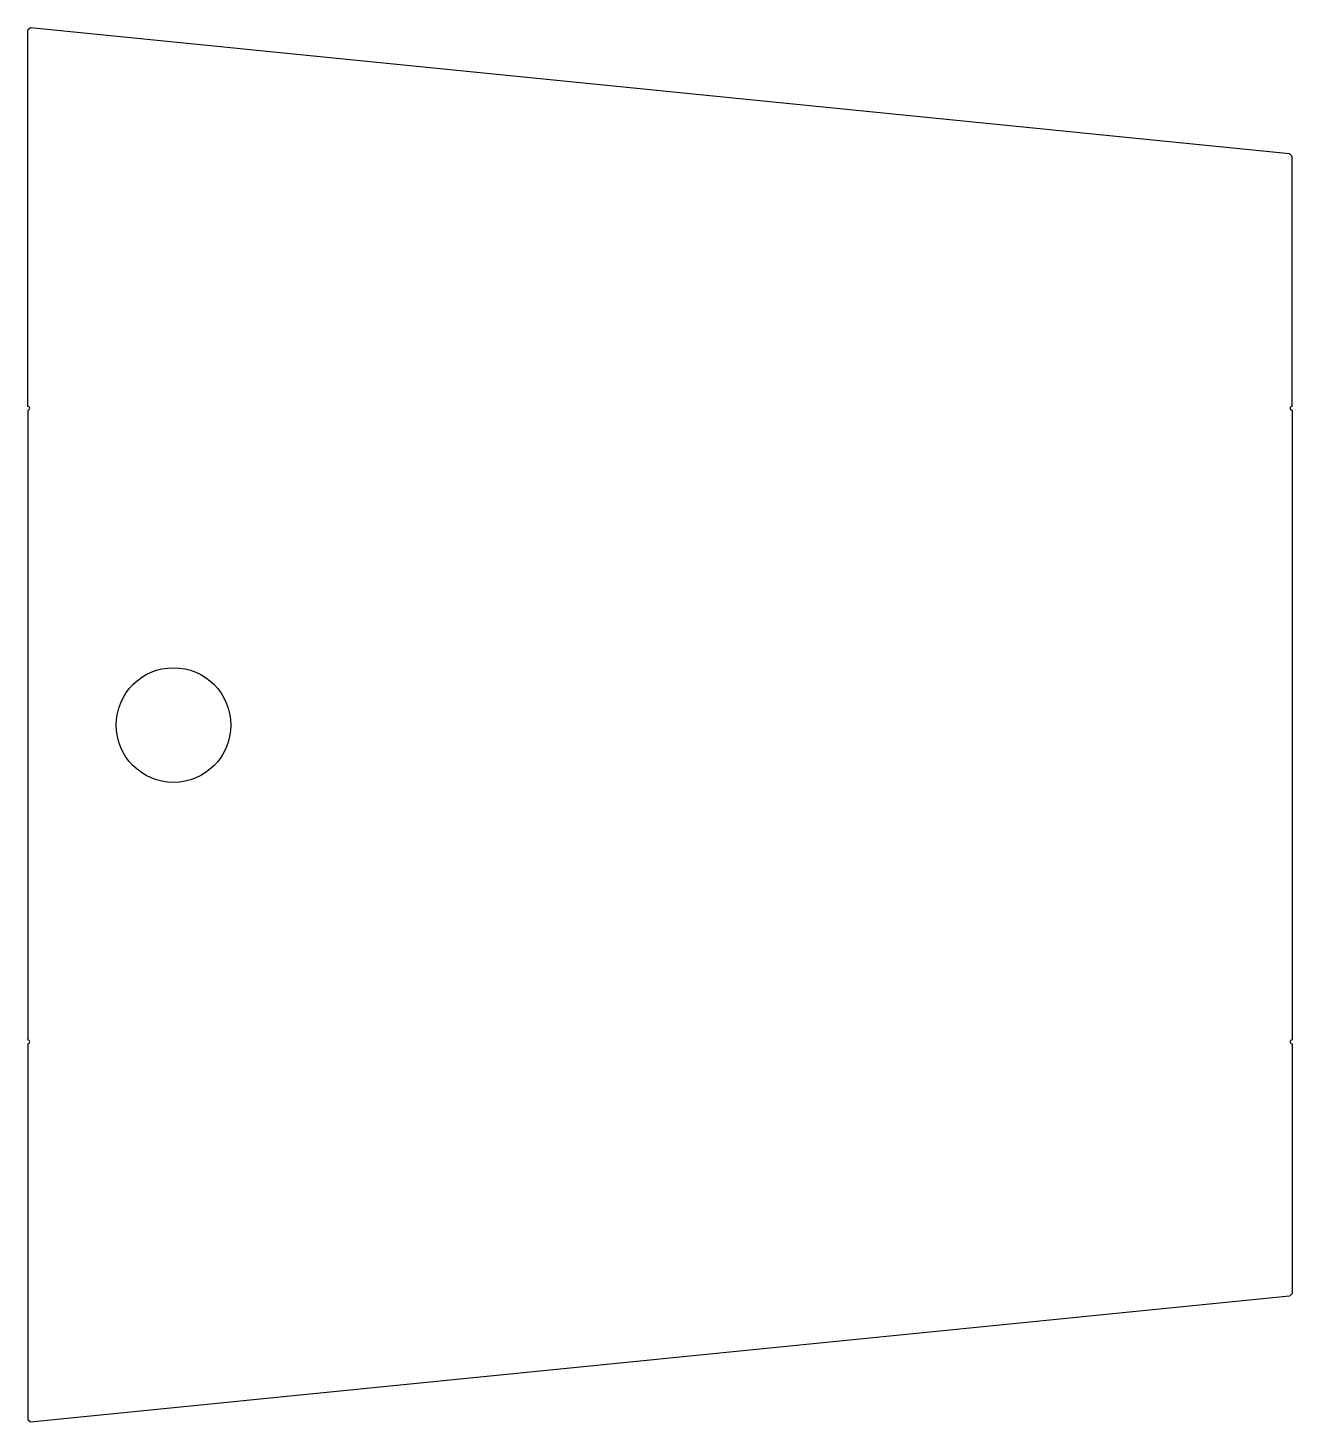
# Model space of a CAD drawing. Extents: x 1 to 1005, y 2 to 1109.
import ezdxf

# ---------------------------------------------------------------- set-up
doc = ezdxf.new("R2010")
doc.units = 0
doc.layers.get('0').update_dxf_attribs({"linetype": 'CONTINUOUS'})

msp = doc.modelspace()

# ---------------------------------------------------------------- linework, layer by layer
for p, q in [((2.8, 1108.9), (0.8, 1107.1)), ((0.8, 808.3), (0.8, 1107.1)), ((1002.9, 1008.9), (2.8, 1108.9)), ((1002.9, 1008.9), (1004.8, 1006.7)), ((1004.8, 808.3), (1004.8, 1006.7)), ((0.8, 805.3), (0.8, 305.3)), ((1004.8, 805.3), (1004.8, 305.3)), ((0.8, 302.3), (0.8, 3.6)), ((1004.8, 302.3), (1004.8, 104)), ((1002.9, 101.8), (2.8, 1.8)), ((1002.9, 101.8), (1004.8, 104)), ((2.8, 1.8), (0.8, 3.6))]:
    msp.add_line(p, q)
msp.add_circle((116.5, 555.3), 45.5)
for centre, start, end in [((0.8, 806.8), 270, 90), ((1004.8, 806.8), 90, 270), ((0.8, 303.8), 270, 90), ((1004.8, 303.8), 90, 270)]:
    msp.add_arc(centre, 1.5, start, end)

doc.saveas('drawing.dxf')
